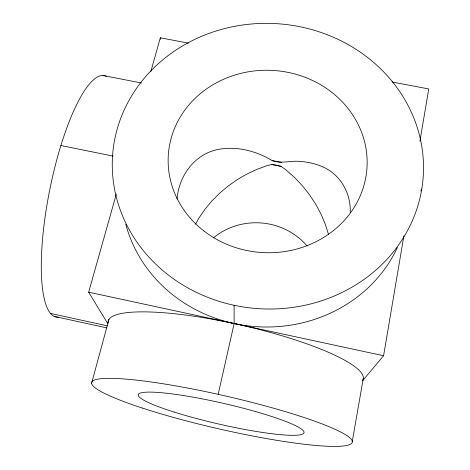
<?xml version="1.0" encoding="UTF-8"?>
<svg xmlns="http://www.w3.org/2000/svg" width="470" height="470" viewBox="0 0 470 470"><rect width="100%" height="100%" fill="white"/><g stroke="black" fill="none" stroke-linecap="round" stroke-linejoin="round"><path stroke-width="0.7" d="M362.476 380.847L383.59 355.743L403.883 235.864M419.927 141.082L428.752 88.965L392.098 81.98M177.084 198.986C178.753 176.226 194.457 154.272 217.51 149.578C236.275 145.718 255.909 150.846 272.112 160.546C280.349 163.678 288.692 161.057 297.175 161.245C306.675 161.609 316.093 163.589 324.67 167.755C341.349 175.945 351.108 194.392 350.215 212.722M352.189 441.853L363.334 378.238M218.168 394.371L234.148 323.542L234.095 305.277M91.556 383.508L108.964 319.371M107.865 323.801L88.671 292.199L116.319 194.057M150.823 71.546L160.329 37.788L188.429 43.146M420.732 190.973L421.766 189.075A155.676 142.786 3.5 0 0 211.165 32.636A155.676 142.786 3.5 0 0 170.751 276.836A155.676 142.786 3.5 0 0 421.766 189.075M195.526 224.161L199.345 217.381L205.173 208.991L211.911 200.949L219.478 193.364L227.786 186.337L236.745 179.975L246.239 174.388L256.15 169.664L266.355 165.898L271.713 164.5L275.796 165.064M272.112 160.546L281.612 162.444M102.942 75.482L141.488 83.002M271.713 164.5L281.113 166.38L285.872 169.817L294.467 177.36L302.363 185.703L309.466 194.686L315.693 204.186L320.981 214.05L325.269 224.149L328.507 234.342M60.906 145.53L113.335 156.14M88.671 292.199L383.59 355.743M50.443 313.42L107.242 325.816M54.068 316.369L106.925 327.913M276.478 165.158L281.113 166.38M160.329 37.788L160.546 39.239M108.082 322.626A130.754 25.58 12.8 0 1 240.74 324.999A130.754 25.58 12.8 0 1 362.799 380.207M397.356 247.555A143.755 133.298 3.8 0 1 253.536 326.45A143.755 133.298 3.8 0 1 125.796 224.302M213.321 237.932A65.912 63.356 5.9 0 1 307.157 246.01M58.086 317.162A123.087 31.132 -78.7 0 1 49.65 190.262A123.087 31.132 -78.7 0 1 106.29 76.293M174.159 412.072A85.011 10.593 12.9 0 0 303.732 433.264A85.011 10.593 12.9 0 0 185.409 395.852A85.011 10.593 12.9 0 0 174.159 412.072M142.322 408.054A133.692 16.767 12.9 0 0 351.049 443.862A133.692 16.767 12.9 0 0 172.149 385.265A133.692 16.767 12.9 0 0 142.322 408.054M204.021 231.046A99.54 91.215 3.4 0 0 365.725 177.883A99.54 91.215 3.4 0 0 233.202 75.564A99.54 91.215 3.4 0 0 204.021 231.046"/></g></svg>
